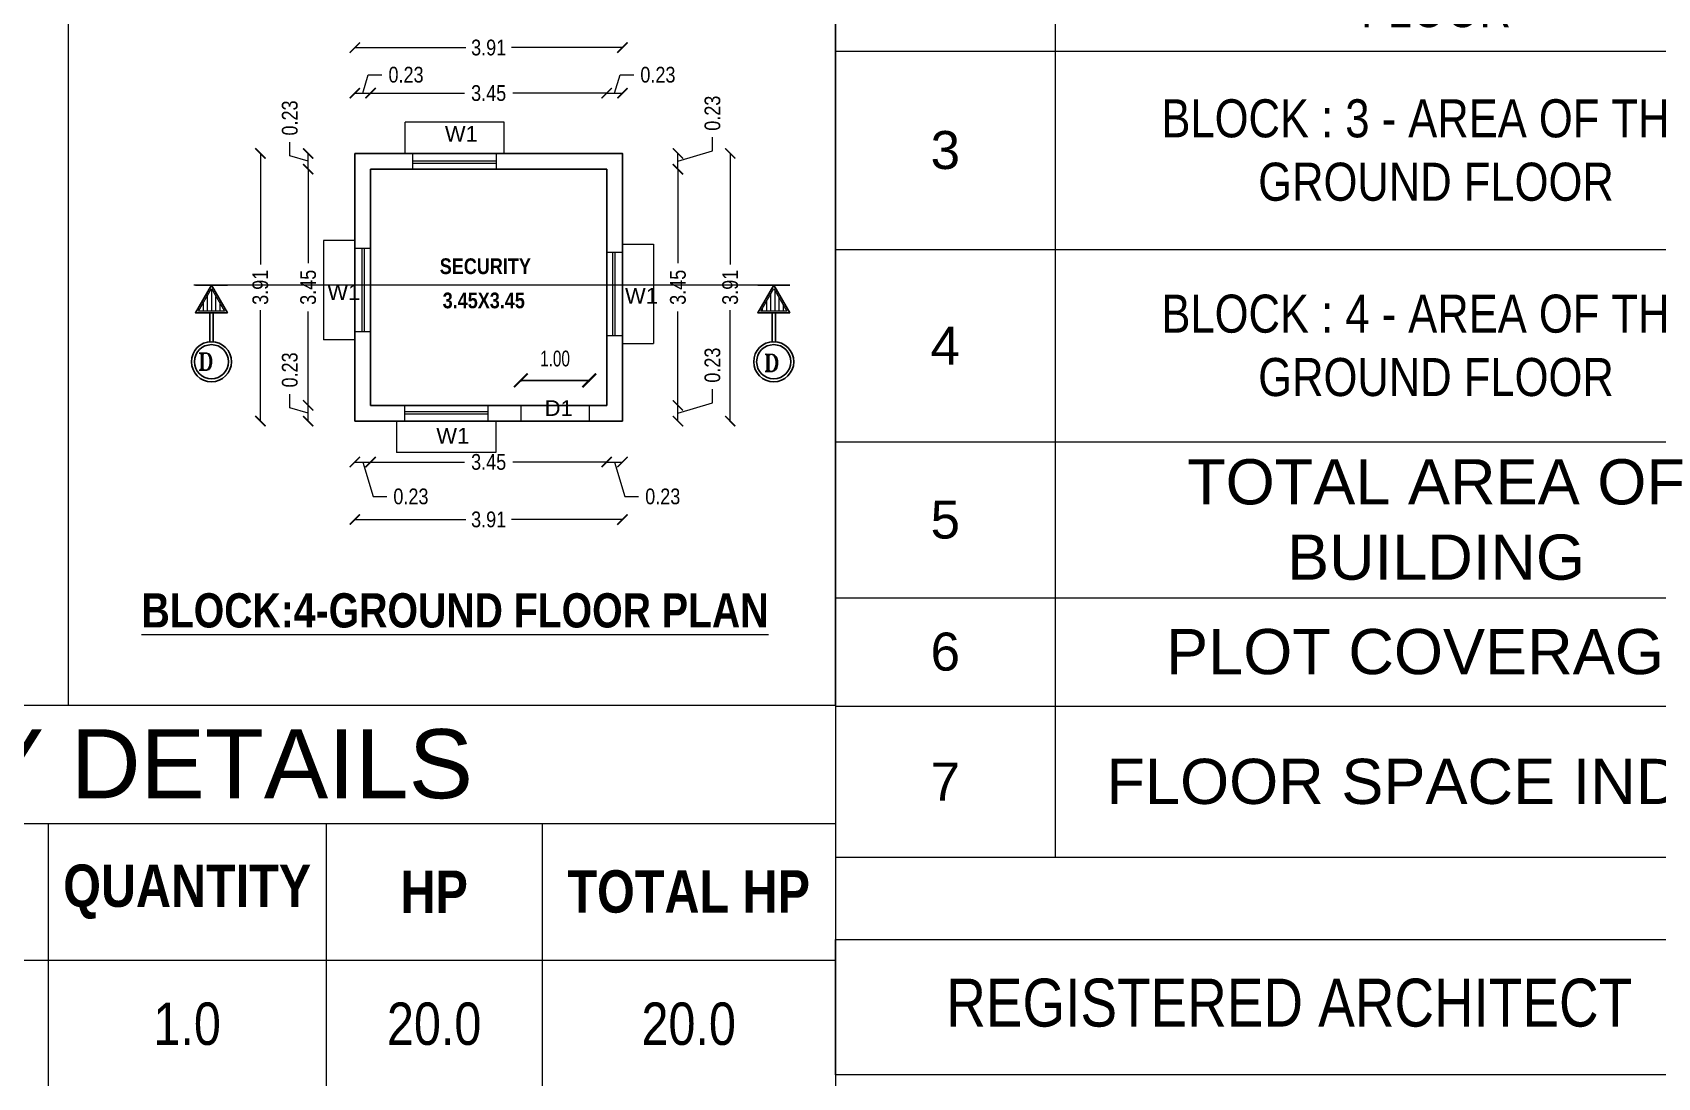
# Model space of a CAD drawing. Header units: metres. Extents: x -1559856 to -1559563, y 43807 to 43972.
# Drawn here: x -1559740.79 to -1559717.05, y 43900.79 to 43916.06 of the extents above; entities that cross this region are included whole.
import ezdxf

# ---------------------------------------------------------------- set-up
doc = ezdxf.new("R2010")
doc.units = ezdxf.units.M
doc.header["$LTSCALE"] = 750
doc.header["$MEASUREMENT"] = 0
doc.header["$PDMODE"] = 35
doc.header["$PDSIZE"] = 50
doc.linetypes.add('DASHED2', pattern=[9.525, 6.35, -3.175])
doc.layers.get('0').update_dxf_attribs({"lineweight": 5})
doc.layers.get('Defpoints').update_dxf_attribs({"lineweight": 0})
for name, color, linetype in [('BLK_4_COVERED_AREA', 171, 'Continuous'), ('BLK_4_FLR_0_BLT_UP_AREA', 171, 'Continuous'), ('BLK_4_FLR_0_CARPET_AREA', 10, 'Continuous'), ('BLK_4_FLR_0_EXIT_WIDTH_DOOR', 2, 'Continuous'), ('BLK_4_FLR_0_REGULAR_ROOM_1', 117, 'Continuous')]:
    doc.layers.add(name, color=color, linetype=linetype)
doc.layers.add('Windows', color=142, linetype='Continuous', lineweight=0)
doc.layers.add('WORKSHOP_AREA', color=7, linetype='Continuous', lineweight=5)
doc.styles.add('145', font='swissc.ttf', dxfattribs={"height": 0.23})
doc.styles.add('civil tec', font='ARIALNB.TTF', dxfattribs={"height": 0.35})
doc.styles.add('DIM 100', font='ARIALN.TTF', dxfattribs={"width": 0.85, "height": 0.23})
doc.styles.add('GLOBAL INFRA 1', font='ARIALNB.TTF', dxfattribs={"height": 0.3})
doc.styles.add('mani', font='swissc.ttf', dxfattribs={"height": 0.23})
doc.styles.get("Standard").update_dxf_attribs({"font": 'arial.ttf'})
doc.styles.add('STYLE2', font='romant.shx', dxfattribs={"width": 0.8, "height": 4})
doc.dimstyles.new('Civil Mt', dxfattribs={"dimtxt": 0.23, "dimasz": 0.15, "dimexe": 0, "dimexo": 0, "dimgap": 0.1, "dimtad": 0, "dimzin": 0, "dimdsep": 46, "dimtxsty": 'mani', "dimblk": 'ARCHTICK', "dimcen": 0, "dimse1": 1, "dimse2": 1, "dimclrd": 253, "dimclrt": 7, "dimadec": 0, "dimazin": 3, "dimtfac": 1, "dimtofl": 0, "dimtmove": 1, "dimatfit": 3, "dimfxl": 0, "dimfrac": 2, "dimtolj": 1, "dimtzin": 0, "dimlwd": 13, "dimarcsym": 0})
doc.dimstyles.new('GRID DIM 400', dxfattribs={"dimscale": 0, "dimtxt": 0.8, "dimasz": 0.2, "dimexe": 0, "dimexo": 0, "dimgap": 0.2, "dimtad": 0, "dimlfac": -0.1, "dimzin": 1, "dimdsep": 46, "dimtxsty": 'DIM 100', "dimblk": 'ARCHTICK', "dimcen": 0, "dimclrd": 256, "dimclre": 252, "dimclrt": 4, "dimazin": 0, "dimtfac": 1, "dimtix": 1, "dimtofl": 0, "dimtmove": 2, "dimatfit": 0, "dimfxl": 0, "dimtolj": 1, "dimtzin": 0, "dimarcsym": 0})

# ---------------------------------------------------------------- blocks, each defined once
blk = doc.blocks.new('*T344')
at = {"color": 0, "linetype": 'ByBlock', "lineweight": -2}
for p, q in [((0, 0), (27.136, 0)), ((0, 0), (0, -20.674)), ((3.213, 0), (3.213, -20.674)), ((14.339, 0), (14.339, -20.674)), ((18.767, 0), (18.767, -16.883)), ((22.951, 0), (22.951, -16.883)), ((27.136, 0), (27.136, -20.674)), ((0, -2.1), (27.136, -2.1)), ((0, -4.554), (27.136, -4.554)), ((0, -6.726), (27.136, -6.726)), ((0, -8.898), (27.136, -8.898)), ((0, -11.796), (27.136, -11.796)), ((0, -14.605), (27.136, -14.605)), ((0, -16.883), (27.136, -16.883)), ((0, -18.466), (27.136, -18.466)), ((0, -20.674), (27.136, -20.674))]:
    blk.add_line(p, q, dxfattribs=at)
at = {"color": 0, "attachment_point": 5}
for s, insert, char_height, width in [('{\\fSwis721 Cn BT|b1|i0|c0|p34;NON-FSI (SQ.MT)}', (20.859, -1.05), 0.55543, 4.03217), ('{\\fSwis721 Cn BT|b1|i0|c0|p34;TOTAL (SQ.MT)}', (25.043, -1.05), 0.55543, 4.03217), ('{\\fSwis721 Cn BT|b1|i0|c0|p34;FSI (SQ.MT)}', (16.553, -1.05), 0.55543, 4.27501), ('{\\fSwis721 Cn BT|b1|i0|c0|p34;S.No}', (1.606, -1.05), 0.55543, 3.06032), ('{\\fSwis721 Cn BT|b1|i0|c0|p34;PARTICULARS }', (8.776, -1.05), 0.55543, 10.97418), ('1', (1.606, -3.327), 0.555, 3.06032), ('2', (1.606, -5.64), 0.555, 3.06032), ('2', (1.606, -7.812), 0.555, 3.06032), ('3', (1.606, -10.347), 0.555, 3.06032), ('4', (1.606, -13.2), 0.555, 3.06032), ('TOTAL AREA OF BUILDING ', (8.776, -15.744), 0.66, 10.97418), ('5', (1.606, -15.744), 0.555, 3.06032), ('PLOT COVERAGE', (8.776, -17.674), 0.66, 10.97418), ('6', (1.606, -17.674), 0.555, 3.06032), ('FLOOR SPACE INDEX', (8.776, -19.57), 0.66, 10.97418), ('{\\fSwis721 Cn BT|b1|i0|c0|p34;0.44 < 1.50}', (20.737, -19.57), 0.66, 12.64406), ('7', (1.606, -19.57), 0.555, 3.06032)]:
    blk.add_mtext(s, dxfattribs=dict(at, insert=insert, char_height=char_height, width=width))
for s, insert, char_height, width, style in [('{\\fArial Narrow|b0|i0|c0|p34;BLOCK : 1 - AREA OF THE  GROUND FLOOR}', (8.776, -3.327), 0.55543, 10.97418, 'civil tec'), ('3232.01', (16.553, -3.327), 0.5554, 4.27501, '145'), ('3232.0100', (25.043, -3.327), 0.5554, 4.03217, 'civil tec'), ('{\\fMonospac821 BT|b0|i0|c0|p49;-}', (20.859, -3.327), 0.55543, 4.03217, 'civil tec'), ('{\\fArial Narrow|b0|i0|c0|p34;BLOCK : 2 - AREA OF THE  GROUND FLOOR}', (8.776, -5.64), 0.55543, 10.97418, 'civil tec'), ('133.88', (16.553, -5.64), 0.5554, 4.27501, '145'), ('133.8800', (25.043, -5.64), 0.5554, 4.03217, 'civil tec'), ('{\\fMonospac821 BT|b0|i0|c0|p49;-}', (20.859, -5.64), 0.55543, 4.03217, 'civil tec'), ('{\\fArial Narrow|b0|i0|c0|p34;BLOCK : 2 - AREA OF THE  FIRST FLOOR}', (8.776, -7.812), 0.55543, 10.97418, 'civil tec'), ('133.88', (16.553, -7.812), 0.5554, 4.27501, '145'), ('133.8800', (25.043, -7.812), 0.5554, 4.03217, 'civil tec'), ('{\\fMonospac821 BT|b0|i0|c0|p49;-}', (20.859, -7.812), 0.55543, 4.03217, 'civil tec'), ('{\\fArial Narrow|b0|i0|c0|p34;BLOCK : 3 - AREA OF THE  GROUND FLOOR}', (8.776, -10.347), 0.55543, 10.97418, 'civil tec'), ('126.00', (16.553, -10.347), 0.5554, 4.27501, '145'), ('126.0000', (25.043, -10.347), 0.5554, 4.03217, 'civil tec'), ('{\\fMonospac821 BT|b0|i0|c0|p49;-}', (20.859, -10.347), 0.55543, 4.03217, 'civil tec'), ('{\\fArial Narrow|b0|i0|c0|p34;BLOCK : 4 - AREA OF THE  GROUND FLOOR}', (8.776, -13.2), 0.55543, 10.97418, 'civil tec'), ('15.29', (16.553, -13.2), 0.5554, 4.27501, '145'), ('15.2900', (25.043, -13.2), 0.5554, 4.03217, 'civil tec'), ('{\\fMonospac821 BT|b0|i0|c0|p49;-}', (20.859, -13.2), 0.55543, 4.03217, 'civil tec'), ('{\\fSwis721 Cn BT|b1|i0|c0|p34;3641.06}', (16.553, -15.744), 0.55543, 4.27501, '145'), ('3641.0600', (25.043, -15.744), 0.5554, 4.03217, 'civil tec'), ('-', (20.859, -15.744), 0.555, 4.03217, 'civil tec'), ('44.31', (20.737, -17.674), 0.66, 12.64406, '145')]:
    blk.add_mtext(s, dxfattribs=dict(at, insert=insert, char_height=char_height, width=width, style=style))
blk = doc.blocks.new('*T345')
at = {"color": 0, "linetype": 'ByBlock', "lineweight": -2}
for p, q in [((0, 0), (25.316, 0)), ((0, 0), (0, -43.288)), ((25.316, 0), (25.316, -43.288)), ((0, -1.728), (25.316, -1.728)), ((2.578, -1.728), (2.578, -43.288)), ((13.811, -1.728), (13.811, -43.288)), ((17.876, -1.728), (17.876, -43.288)), ((21.029, -1.728), (21.029, -43.288)), ((0, -3.725), (25.316, -3.725)), ((0, -5.592), (25.316, -5.592)), ((0, -6.878), (25.316, -6.878)), ((0, -8.304), (25.316, -8.304)), ((0, -9.731), (25.316, -9.731)), ((0, -11.18), (25.316, -11.18)), ((0, -12.561), (25.316, -12.561)), ((0, -14.055), (25.316, -14.055)), ((0, -15.874), (25.316, -15.874)), ((0, -17.693), (25.316, -17.693)), ((0, -19.513), (25.316, -19.513)), ((0, -21.332), (25.316, -21.332)), ((0, -23.158), (25.316, -23.158)), ((0, -24.977), (25.316, -24.977)), ((0, -26.804), (25.316, -26.804)), ((0, -28.631), (25.316, -28.631)), ((0, -30.45), (25.316, -30.45)), ((0, -32.277), (25.316, -32.277)), ((0, -34.105), (25.316, -34.105)), ((0, -35.924), (25.316, -35.924)), ((0, -37.743), (25.316, -37.743)), ((0, -39.562), (25.316, -39.562)), ((0, -41.381), (25.316, -41.381)), ((0, -43.288), (25.316, -43.288))]:
    blk.add_line(p, q, dxfattribs=at)
at = {"color": 0, "attachment_point": 5}
for s, insert, char_height, width in [('MACHINERY DETAILS', (12.658, -0.864), 1.00911, 25.14589), ('{\\fSwis721 Cn BT|b1|i0|c0|p34;QUANTITY}', (15.844, -2.727), 0.6189, 3.89544), ('{\\fSwis721 Cn BT|b1|i0|c0|p34;S.No}', (1.289, -2.727), 0.6189, 2.40812), ('{\\fSwis721 Cn BT|b1|i0|c0|p34;MACHINE}', (8.194, -2.727), 0.6189, 11.06339), ('{\\fSwis721 Cn BT|b1|i0|c0|p34;HP}', (19.453, -2.727), 0.6189, 2.98328), ('{\\fSwis721 Cn BT|b1|i0|c0|p34;TOTAL HP}', (23.172, -2.727), 0.6189, 4.11665), ('1', (1.289, -4.659), 0.619, 2.40812), ('2', (1.289, -6.235), 0.619, 2.40812), ('3', (1.289, -7.591), 0.619, 2.40812), ('4', (1.289, -9.017), 0.619, 2.40812), ('5', (1.289, -10.455), 0.619, 2.40812), ('6', (1.289, -11.87), 0.619, 2.40812), ('7', (1.289, -13.308), 0.619, 2.40812), ('8', (1.289, -14.965), 0.619, 2.40812), ('9', (1.289, -16.784), 0.619, 2.40812), ('10', (1.289, -18.603), 0.6189, 2.40812), ('11', (1.289, -20.422), 0.6189, 2.40812), ('12', (1.289, -22.245), 0.6189, 2.40812), ('13', (1.289, -24.067), 0.6189, 2.40812), ('14', (1.289, -25.89), 0.6189, 2.40812), ('15', (1.289, -27.717), 0.6189, 2.40812), ('16', (1.289, -29.541), 0.6189, 2.40812), ('17', (1.289, -31.364), 0.6189, 2.40812), ('18', (1.289, -33.191), 0.6189, 2.40812), ('19', (1.289, -35.014), 0.6189, 2.40812), ('20', (1.289, -36.833), 0.6189, 2.40812), ('21', (1.289, -38.652), 0.6189, 2.40812), ('22', (1.289, -40.471), 0.6189, 2.40812), ('23', (1.289, -42.335), 0.6189, 2.40812)]:
    blk.add_mtext(s, dxfattribs=dict(at, insert=insert, char_height=char_height, width=width))
at = {"color": 0, "char_height": 0.6189, "attachment_point": 5, "style": '145'}
for s, insert, width in [('{\\fCalibri|b0|i0|c0|p34;\\H0.91667x;\\C256;JAW CRUSHER}', (8.194, -4.659), 11.06339), ('1.0', (15.844, -4.659), 3.89544), ('20.0', (19.453, -4.659), 2.98328), ('20.0', (23.172, -4.659), 4.11665), ('1.0', (15.844, -6.235), 3.89544), ('3.0', (19.453, -6.235), 2.98328), ('3.0', (23.172, -6.235), 4.11665), ('{\\fCalibri|b0|i0|c0|p34;\\H0.91667x;\\C256;CONVEYOR}', (8.194, -6.235), 11.06339), ('{\\fCalibri|b0|i0|c0|p34;\\H0.91667x;\\C256;HAMMER MILL}', (8.194, -7.591), 11.06339), ('1.0', (15.844, -7.591), 3.89544), ('15.0', (19.453, -7.591), 2.98328), ('15.0', (23.172, -7.591), 4.11665), ('{\\fCalibri|b0|i0|c0|p34;\\H0.91667x;\\C256;BUCKET ELEVATOR}', (8.194, -9.017), 11.06339), ('1.0', (15.844, -9.017), 3.89544), ('3.0', (19.453, -9.017), 2.98328), ('3.0', (23.172, -9.017), 4.11665), ('{\\fCalibri|b0|i0|c0|p34;\\H0.91667x;\\C256;VIBRATOR}', (8.194, -10.455), 11.06339), ('1.0', (15.844, -10.455), 3.89544), ('5.0', (19.453, -10.455), 2.98328), ('5.0', (23.172, -10.455), 4.11665), ('{\\fCalibri|b0|i0|c0|p34;\\H0.91667x;\\C256;DUST COLLECTOR}', (8.194, -11.87), 11.06339), ('1.0', (15.844, -11.87), 3.89544), ('14.7', (19.453, -11.87), 2.98328), ('14.7', (23.172, -11.87), 4.11665), ('{\\fCalibri|b0|i0|c0|p34;\\H0.91667x;\\C256;LIFT MOTOR}', (8.194, -13.308), 11.06339), ('1.0', (15.844, -13.308), 3.89544), ('7.4', (19.453, -13.308), 2.98328), ('7.4', (23.172, -13.308), 4.11665), ('{\\fCalibri|b0|i0|c0|p34;\\H0.91667x;\\C256;MAIN MOTOR COMPRESSOR}', (8.194, -14.965), 11.06339), ('1.0', (15.844, -14.965), 3.89544), ('24.8', (19.453, -14.965), 2.98328), ('24.8', (23.172, -14.965), 4.11665), ('{\\fCalibri|b0|i0|c0|p34;\\H0.91667x;\\C256;EXHAUST COOLING MOTOR}', (8.194, -16.784), 11.06339), ('1.0', (15.844, -16.784), 3.89544), ('1.5', (19.453, -16.784), 2.98328), ('1.5', (23.172, -16.784), 4.11665), ('1.0', (15.844, -18.603), 3.89544), ('{\\fCalibri|b0|i0|c0|p34;\\H0.91667x;\\C256;EIRICH MIXER PAN MOTOR}', (8.194, -18.603), 11.06339), ('14.5', (19.453, -18.603), 2.98328), ('14.5', (23.172, -18.603), 4.11665), ('{\\fCalibri|b0|i0|c0|p34;\\H0.91667x;\\C256;EIRICH MIXER ROTOR MOTOR}', (8.194, -20.422), 11.06339), ('1.0', (15.844, -20.422), 3.89544), ('73.7', (19.453, -20.422), 2.98328), ('73.7', (23.172, -20.422), 4.11665), ('{\\fCalibri|b0|i0|c0|p34;\\H0.91667x;\\C256;EIRICH MIXER HYDRAULIC MOTOR}', (8.194, -22.245), 11.06339), ('1.0', (15.844, -22.245), 3.89544), ('3.0', (19.453, -22.245), 2.98328), ('3.0', (23.172, -22.245), 4.11665), ('1.0', (15.844, -24.067), 3.89544), ('73.7', (19.453, -24.067), 2.98328), ('73.7', (23.172, -24.067), 4.11665), ('{\\fCalibri|b0|i0|c0|p34;\\H0.91667x;\\C256;400 TON PRESS MAIN MOTOR}', (8.194, -24.067), 11.06339), ('{\\fCalibri|b0|i0|c0|p34;\\H0.91667x;\\C256;400 TON PRESS HYDRAULIC MOTOR}', (8.194, -25.89), 11.06339), ('1.0', (15.844, -25.89), 3.89544), ('14.7', (19.453, -25.89), 2.98328), ('14.7', (23.172, -25.89), 4.11665), ('{\\fCalibri|b0|i0|c0|p34;\\H0.91667x;\\C256;400 TON PRESS LUBRICATION MOTOR}', (8.194, -27.717), 11.06339), ('1.0', (15.844, -27.717), 3.89544), ('2.0', (19.453, -27.717), 2.98328), ('2.0', (23.172, -27.717), 4.11665), ('{\\fCalibri|b0|i0|c0|p34;\\H0.91667x;\\C256;630 TON PRESS MAIN MOTOR}', (8.194, -29.541), 11.06339), ('1.0', (15.844, -29.541), 3.89544), ('120.6', (19.453, -29.541), 2.98328), ('120.6', (23.172, -29.541), 4.11665), ('{\\fCalibri|b0|i0|c0|p34;\\H0.91667x;\\C256;630 TON PRESS HYDRAULIC MOTOR}', (8.194, -31.364), 11.06339), ('1.0', (15.844, -31.364), 3.89544), ('14.7', (19.453, -31.364), 2.98328), ('14.7', (23.172, -31.364), 4.11665), ('{\\fCalibri|b0|i0|c0|p34;\\H0.91667x;\\C256;630 TON PRESS LUBRICATION MOTOR}', (8.194, -33.191), 11.06339), ('1.0', (15.844, -33.191), 3.89544), ('2.0', (19.453, -33.191), 2.98328), ('2.0', (23.172, -33.191), 4.11665), ('{\\fCalibri|b0|i0|c0|p34;\\H0.91667x;\\C256;DRYER RC FAN MOTOR}', (8.194, -35.014), 11.06339), ('1.0', (15.844, -35.014), 3.89544), ('14.7', (19.453, -35.014), 2.98328), ('14.7', (23.172, -35.014), 4.11665), ('{\\fCalibri|b0|i0|c0|p34;\\H0.91667x;\\C256;DRYER COMPOSITION MOTOR}', (8.194, -36.833), 11.06339), ('1.0', (15.844, -36.833), 3.89544), ('5.0', (19.453, -36.833), 2.98328), ('5.0', (23.172, -36.833), 4.11665), ('{\\fCalibri|b0|i0|c0|p34;\\H0.91667x;\\C256;EXHAUST  FAN BLOWER}', (8.194, -38.652), 11.06339), ('1.0', (15.844, -38.652), 3.89544), ('2.9', (19.453, -38.652), 2.98328), ('2.9', (23.172, -38.652), 4.11665), ('{\\fCalibri|b0|i0|c0|p34;\\H0.91667x;\\C256;FLAP DRIVE MOTOR}', (8.194, -40.471), 11.06339), ('1.0', (15.844, -40.471), 3.89544), ('0.2', (19.453, -40.471), 2.98328), ('0.2', (23.172, -40.471), 4.11665), ('22.0', (15.844, -42.335), 3.89544), ('421.5', (19.453, -42.335), 2.98328), ('421.5', (23.172, -42.335), 4.11665), ('{\\fCalibri|b0|i0|c0|p34;\\H0.91667x;\\C256;TOTAL}', (8.194, -42.335), 11.06339)]:
    blk.add_mtext(s, dxfattribs=dict(at, insert=insert, width=width))
blk = doc.blocks.new('_ArchTick')
at = {"color": 0, "linetype": 'ByBlock', "const_width": 0.15}
blk.add_lwpolyline([(-0.5, -0.5), (0.5, 0.5)], dxfattribs=at)
blk = doc.blocks.new('*D420')
at = {"layer": 'Defpoints', "color": 0, "ltscale": 0.2}
for p in [(-1559735.851, 43915.173), (-1559736.081, 43914.292), (-1559735.851, 43914.062)]:
    blk.add_point(p, dxfattribs=at)
at = {"layer": 'Windows', "color": 253, "lineweight": 13, "ltscale": 0.2}
for p, q in [((-1559735.966, 43915.173), (-1559735.885, 43915.441)), ((-1559735.885, 43915.441), (-1559735.685, 43915.441)), ((-1559736.081, 43915.173), (-1559735.851, 43915.173))]:
    blk.add_line(p, q, dxfattribs=at)
at = {"layer": 'Windows', "color": 253, "lineweight": 13, "ltscale": 0.2, "xscale": 0.15, "yscale": 0.15, "zscale": 0.15, "rotation": 180}
blk.add_blockref('_ArchTick', (-1559736.081, 43915.173), dxfattribs=at)
at = {"layer": 'Windows', "color": 253, "lineweight": 13, "ltscale": 0.2, "xscale": 0.15, "yscale": 0.15, "zscale": 0.15}
blk.add_blockref('_ArchTick', (-1559735.851, 43915.173), dxfattribs=at)
at = {"layer": 'Windows', "color": 7, "ltscale": 0.2, "insert": (-1559735.333, 43915.441), "char_height": 0.23, "attachment_point": 5, "style": 'mani'}
blk.add_mtext('\\A1;0.23', dxfattribs=at)
blk = doc.blocks.new('*D421')
at = {"layer": 'Defpoints', "color": 0, "ltscale": 0.2}
for p in [(-1559732.401, 43915.173), (-1559735.851, 43914.062), (-1559732.401, 43914.062)]:
    blk.add_point(p, dxfattribs=at)
at = {"layer": 'Windows', "color": 253, "lineweight": 13, "ltscale": 0.2}
for p, q in [((-1559735.851, 43915.173), (-1559734.478, 43915.173)), ((-1559732.401, 43915.173), (-1559733.773, 43915.173))]:
    blk.add_line(p, q, dxfattribs=at)
at = {"layer": 'Windows', "color": 253, "lineweight": 13, "ltscale": 0.2, "xscale": 0.15, "yscale": 0.15, "zscale": 0.15, "rotation": 180}
blk.add_blockref('_ArchTick', (-1559735.851, 43915.173), dxfattribs=at)
at = {"layer": 'Windows', "color": 253, "lineweight": 13, "ltscale": 0.2, "xscale": 0.15, "yscale": 0.15, "zscale": 0.15}
blk.add_blockref('_ArchTick', (-1559732.401, 43915.173), dxfattribs=at)
at = {"layer": 'Windows', "color": 7, "ltscale": 0.2, "insert": (-1559734.126, 43915.173), "char_height": 0.23, "attachment_point": 5, "style": 'mani'}
blk.add_mtext('\\A1;3.45', dxfattribs=at)
blk = doc.blocks.new('*D422')
at = {"layer": 'Defpoints', "color": 0, "ltscale": 0.2}
for p in [(-1559732.171, 43915.173), (-1559732.171, 43914.292), (-1559732.401, 43914.062)]:
    blk.add_point(p, dxfattribs=at)
at = {"layer": 'Windows', "color": 253, "lineweight": 13, "ltscale": 0.2}
for p, q in [((-1559732.286, 43915.173), (-1559732.205, 43915.441)), ((-1559732.205, 43915.441), (-1559732.005, 43915.441)), ((-1559732.401, 43915.173), (-1559732.171, 43915.173))]:
    blk.add_line(p, q, dxfattribs=at)
at = {"layer": 'Windows', "color": 253, "lineweight": 13, "ltscale": 0.2, "xscale": 0.15, "yscale": 0.15, "zscale": 0.15, "rotation": 180}
blk.add_blockref('_ArchTick', (-1559732.401, 43915.173), dxfattribs=at)
at = {"layer": 'Windows', "color": 253, "lineweight": 13, "ltscale": 0.2, "xscale": 0.15, "yscale": 0.15, "zscale": 0.15}
blk.add_blockref('_ArchTick', (-1559732.171, 43915.173), dxfattribs=at)
at = {"layer": 'Windows', "color": 7, "ltscale": 0.2, "insert": (-1559731.653, 43915.441), "char_height": 0.23, "attachment_point": 5, "style": 'mani'}
blk.add_mtext('\\A1;0.23', dxfattribs=at)
blk = doc.blocks.new('*D423')
at = {"layer": 'Defpoints', "color": 0, "ltscale": 0.2}
for p in [(-1559732.171, 43915.838), (-1559736.081, 43914.292), (-1559732.171, 43914.292)]:
    blk.add_point(p, dxfattribs=at)
at = {"layer": 'Windows', "color": 253, "lineweight": 13, "ltscale": 0.2}
for p, q in [((-1559736.081, 43915.838), (-1559734.459, 43915.838)), ((-1559732.171, 43915.838), (-1559733.793, 43915.838))]:
    blk.add_line(p, q, dxfattribs=at)
at = {"layer": 'Windows', "color": 253, "lineweight": 13, "ltscale": 0.2, "xscale": 0.15, "yscale": 0.15, "zscale": 0.15, "rotation": 180}
blk.add_blockref('_ArchTick', (-1559736.081, 43915.838), dxfattribs=at)
at = {"layer": 'Windows', "color": 253, "lineweight": 13, "ltscale": 0.2, "xscale": 0.15, "yscale": 0.15, "zscale": 0.15}
blk.add_blockref('_ArchTick', (-1559732.171, 43915.838), dxfattribs=at)
at = {"layer": 'Windows', "color": 7, "ltscale": 0.2, "insert": (-1559734.126, 43915.838), "char_height": 0.23, "attachment_point": 5, "style": 'mani'}
blk.add_mtext('\\A1;3.91', dxfattribs=at)
blk = doc.blocks.new('*D424')
at = {"layer": 'Defpoints', "color": 0, "ltscale": 0.2}
for p in [(-1559736.763, 43910.612), (-1559735.851, 43910.612), (-1559736.081, 43910.382)]:
    blk.add_point(p, dxfattribs=at)
at = {"layer": 'Windows', "color": 253, "lineweight": 13, "ltscale": 0.2}
for p, q in [((-1559737.031, 43910.577), (-1559737.031, 43910.777)), ((-1559736.763, 43910.497), (-1559737.031, 43910.577)), ((-1559736.763, 43910.382), (-1559736.763, 43910.612))]:
    blk.add_line(p, q, dxfattribs=at)
at = {"layer": 'Windows', "color": 253, "lineweight": 13, "ltscale": 0.2, "xscale": 0.15, "yscale": 0.15, "zscale": 0.15}
for p, rotation in [((-1559736.763, 43910.612), 90), ((-1559736.763, 43910.382), 270)]:
    blk.add_blockref('_ArchTick', p, dxfattribs=dict(at, rotation=rotation))
at = {"layer": 'Windows', "color": 7, "ltscale": 0.2, "insert": (-1559737.031, 43911.13), "char_height": 0.23, "attachment_point": 5, "rotation": 90, "style": 'mani'}
blk.add_mtext('\\A1;0.23', dxfattribs=at)
blk = doc.blocks.new('*D425')
at = {"layer": 'Defpoints', "color": 0, "ltscale": 0.2}
for p in [(-1559736.763, 43914.062), (-1559735.851, 43914.062), (-1559735.851, 43910.612)]:
    blk.add_point(p, dxfattribs=at)
at = {"layer": 'Windows', "color": 253, "lineweight": 13, "ltscale": 0.2}
for p, q in [((-1559736.763, 43914.062), (-1559736.763, 43912.689)), ((-1559736.763, 43910.612), (-1559736.763, 43911.984))]:
    blk.add_line(p, q, dxfattribs=at)
at = {"layer": 'Windows', "color": 253, "lineweight": 13, "ltscale": 0.2, "xscale": 0.15, "yscale": 0.15, "zscale": 0.15}
for p, rotation in [((-1559736.763, 43914.062), 90), ((-1559736.763, 43910.612), 270)]:
    blk.add_blockref('_ArchTick', p, dxfattribs=dict(at, rotation=rotation))
at = {"layer": 'Windows', "color": 7, "ltscale": 0.2, "insert": (-1559736.763, 43912.337), "char_height": 0.23, "attachment_point": 5, "rotation": 90, "style": 'mani'}
blk.add_mtext('\\A1;3.45', dxfattribs=at)
blk = doc.blocks.new('*D426')
at = {"layer": 'Defpoints', "color": 0, "ltscale": 0.2}
for p in [(-1559736.763, 43914.292), (-1559736.081, 43914.292), (-1559735.851, 43914.062)]:
    blk.add_point(p, dxfattribs=at)
at = {"layer": 'Windows', "color": 253, "lineweight": 13, "ltscale": 0.2}
for p, q in [((-1559737.031, 43914.257), (-1559737.031, 43914.457)), ((-1559736.763, 43914.062), (-1559736.763, 43914.292)), ((-1559736.763, 43914.177), (-1559737.031, 43914.257))]:
    blk.add_line(p, q, dxfattribs=at)
at = {"layer": 'Windows', "color": 253, "lineweight": 13, "ltscale": 0.2, "xscale": 0.15, "yscale": 0.15, "zscale": 0.15}
for p, rotation in [((-1559736.763, 43914.292), 90), ((-1559736.763, 43914.062), 270)]:
    blk.add_blockref('_ArchTick', p, dxfattribs=dict(at, rotation=rotation))
at = {"layer": 'Windows', "color": 7, "ltscale": 0.2, "insert": (-1559737.031, 43914.81), "char_height": 0.23, "attachment_point": 5, "rotation": 90, "style": 'mani'}
blk.add_mtext('\\A1;0.23', dxfattribs=at)
blk = doc.blocks.new('*D427')
at = {"layer": 'Defpoints', "color": 0, "ltscale": 0.2}
for p in [(-1559737.461, 43914.292), (-1559735.66, 43914.292), (-1559735.66, 43910.382)]:
    blk.add_point(p, dxfattribs=at)
at = {"layer": 'Windows', "color": 253, "lineweight": 13, "ltscale": 0.2}
for p, q in [((-1559737.461, 43914.292), (-1559737.461, 43912.67)), ((-1559737.461, 43910.382), (-1559737.461, 43912.004))]:
    blk.add_line(p, q, dxfattribs=at)
at = {"layer": 'Windows', "color": 253, "lineweight": 13, "ltscale": 0.2, "xscale": 0.15, "yscale": 0.15, "zscale": 0.15}
for p, rotation in [((-1559737.461, 43914.292), 90), ((-1559737.461, 43910.382), 270)]:
    blk.add_blockref('_ArchTick', p, dxfattribs=dict(at, rotation=rotation))
at = {"layer": 'Windows', "color": 7, "ltscale": 0.2, "insert": (-1559737.461, 43912.337), "char_height": 0.23, "attachment_point": 5, "rotation": 90, "style": 'mani'}
blk.add_mtext('\\A1;3.91', dxfattribs=at)
blk = doc.blocks.new('*D428')
at = {"layer": 'Defpoints', "color": 0, "ltscale": 0.2}
for p in [(-1559735.851, 43910.612), (-1559736.081, 43910.382), (-1559735.851, 43909.785)]:
    blk.add_point(p, dxfattribs=at)
at = {"layer": 'Windows', "color": 253, "lineweight": 13, "ltscale": 0.2}
for p, q in [((-1559736.081, 43909.785), (-1559735.851, 43909.785)), ((-1559735.966, 43909.785), (-1559735.815, 43909.281)), ((-1559735.815, 43909.281), (-1559735.615, 43909.281))]:
    blk.add_line(p, q, dxfattribs=at)
at = {"layer": 'Windows', "color": 253, "lineweight": 13, "ltscale": 0.2, "xscale": 0.15, "yscale": 0.15, "zscale": 0.15, "rotation": 180}
blk.add_blockref('_ArchTick', (-1559736.081, 43909.785), dxfattribs=at)
at = {"layer": 'Windows', "color": 253, "lineweight": 13, "ltscale": 0.2, "xscale": 0.15, "yscale": 0.15, "zscale": 0.15}
blk.add_blockref('_ArchTick', (-1559735.851, 43909.785), dxfattribs=at)
at = {"layer": 'Windows', "color": 7, "ltscale": 0.2, "insert": (-1559735.262, 43909.281), "char_height": 0.23, "attachment_point": 5, "style": 'mani'}
blk.add_mtext('\\A1;0.23', dxfattribs=at)
blk = doc.blocks.new('*D429')
at = {"layer": 'Defpoints', "color": 0, "ltscale": 0.2}
for p in [(-1559735.851, 43910.612), (-1559732.401, 43910.612), (-1559732.401, 43909.785)]:
    blk.add_point(p, dxfattribs=at)
at = {"layer": 'Windows', "color": 253, "lineweight": 13, "ltscale": 0.2}
for p, q in [((-1559735.851, 43909.785), (-1559734.478, 43909.785)), ((-1559732.401, 43909.785), (-1559733.773, 43909.785))]:
    blk.add_line(p, q, dxfattribs=at)
at = {"layer": 'Windows', "color": 253, "lineweight": 13, "ltscale": 0.2, "xscale": 0.15, "yscale": 0.15, "zscale": 0.15, "rotation": 180}
blk.add_blockref('_ArchTick', (-1559735.851, 43909.785), dxfattribs=at)
at = {"layer": 'Windows', "color": 253, "lineweight": 13, "ltscale": 0.2, "xscale": 0.15, "yscale": 0.15, "zscale": 0.15}
blk.add_blockref('_ArchTick', (-1559732.401, 43909.785), dxfattribs=at)
at = {"layer": 'Windows', "color": 7, "ltscale": 0.2, "insert": (-1559734.126, 43909.785), "char_height": 0.23, "attachment_point": 5, "style": 'mani'}
blk.add_mtext('\\A1;3.45', dxfattribs=at)
blk = doc.blocks.new('*D430')
at = {"layer": 'Defpoints', "color": 0, "ltscale": 0.2}
for p in [(-1559732.401, 43910.612), (-1559732.171, 43910.382), (-1559732.171, 43909.785)]:
    blk.add_point(p, dxfattribs=at)
at = {"layer": 'Windows', "color": 253, "lineweight": 13, "ltscale": 0.2}
for p, q in [((-1559732.401, 43909.785), (-1559732.171, 43909.785)), ((-1559732.286, 43909.785), (-1559732.135, 43909.281)), ((-1559732.135, 43909.281), (-1559731.935, 43909.281))]:
    blk.add_line(p, q, dxfattribs=at)
at = {"layer": 'Windows', "color": 253, "lineweight": 13, "ltscale": 0.2, "xscale": 0.15, "yscale": 0.15, "zscale": 0.15, "rotation": 180}
blk.add_blockref('_ArchTick', (-1559732.401, 43909.785), dxfattribs=at)
at = {"layer": 'Windows', "color": 253, "lineweight": 13, "ltscale": 0.2, "xscale": 0.15, "yscale": 0.15, "zscale": 0.15}
blk.add_blockref('_ArchTick', (-1559732.171, 43909.785), dxfattribs=at)
at = {"layer": 'Windows', "color": 7, "ltscale": 0.2, "insert": (-1559731.582, 43909.281), "char_height": 0.23, "attachment_point": 5, "style": 'mani'}
blk.add_mtext('\\A1;0.23', dxfattribs=at)
blk = doc.blocks.new('*D431')
at = {"layer": 'Defpoints', "color": 0, "ltscale": 0.2}
for p in [(-1559736.081, 43910.382), (-1559732.171, 43910.382), (-1559732.171, 43908.945)]:
    blk.add_point(p, dxfattribs=at)
at = {"layer": 'Windows', "color": 253, "lineweight": 13, "ltscale": 0.2}
for p, q in [((-1559736.081, 43908.945), (-1559734.459, 43908.945)), ((-1559732.171, 43908.945), (-1559733.793, 43908.945))]:
    blk.add_line(p, q, dxfattribs=at)
at = {"layer": 'Windows', "color": 253, "lineweight": 13, "ltscale": 0.2, "xscale": 0.15, "yscale": 0.15, "zscale": 0.15, "rotation": 180}
blk.add_blockref('_ArchTick', (-1559736.081, 43908.945), dxfattribs=at)
at = {"layer": 'Windows', "color": 253, "lineweight": 13, "ltscale": 0.2, "xscale": 0.15, "yscale": 0.15, "zscale": 0.15}
blk.add_blockref('_ArchTick', (-1559732.171, 43908.945), dxfattribs=at)
at = {"layer": 'Windows', "color": 7, "ltscale": 0.2, "insert": (-1559734.126, 43908.945), "char_height": 0.23, "attachment_point": 5, "style": 'mani'}
blk.add_mtext('\\A1;3.91', dxfattribs=at)
blk = doc.blocks.new('*D432')
at = {"layer": 'Defpoints', "color": 0, "ltscale": 0.2}
for p in [(-1559733.434, 43910.612), (-1559731.36, 43910.612), (-1559731.949, 43910.382)]:
    blk.add_point(p, dxfattribs=at)
at = {"layer": 'Windows', "color": 253, "lineweight": 13, "ltscale": 0.2}
for p, q in [((-1559730.855, 43910.648), (-1559730.855, 43910.848)), ((-1559731.36, 43910.497), (-1559730.855, 43910.648)), ((-1559731.36, 43910.382), (-1559731.36, 43910.612))]:
    blk.add_line(p, q, dxfattribs=at)
at = {"layer": 'Windows', "color": 253, "lineweight": 13, "ltscale": 0.2, "xscale": 0.15, "yscale": 0.15, "zscale": 0.15}
for p, rotation in [((-1559731.36, 43910.612), 90), ((-1559731.36, 43910.382), 270)]:
    blk.add_blockref('_ArchTick', p, dxfattribs=dict(at, rotation=rotation))
at = {"layer": 'Windows', "color": 7, "ltscale": 0.2, "insert": (-1559730.855, 43911.2), "char_height": 0.23, "attachment_point": 5, "rotation": 90, "style": 'mani'}
blk.add_mtext('\\A1;0.23', dxfattribs=at)
blk = doc.blocks.new('*D433')
at = {"layer": 'Defpoints', "color": 0, "ltscale": 0.2}
for p in [(-1559732.179, 43914.062), (-1559731.36, 43914.062), (-1559733.434, 43910.612)]:
    blk.add_point(p, dxfattribs=at)
at = {"layer": 'Windows', "color": 253, "lineweight": 13, "ltscale": 0.2}
for p, q in [((-1559731.36, 43914.062), (-1559731.36, 43912.689)), ((-1559731.36, 43910.612), (-1559731.36, 43911.984))]:
    blk.add_line(p, q, dxfattribs=at)
at = {"layer": 'Windows', "color": 253, "lineweight": 13, "ltscale": 0.2, "xscale": 0.15, "yscale": 0.15, "zscale": 0.15}
for p, rotation in [((-1559731.36, 43914.062), 90), ((-1559731.36, 43910.612), 270)]:
    blk.add_blockref('_ArchTick', p, dxfattribs=dict(at, rotation=rotation))
at = {"layer": 'Windows', "color": 7, "ltscale": 0.2, "insert": (-1559731.36, 43912.337), "char_height": 0.23, "attachment_point": 5, "rotation": 90, "style": 'mani'}
blk.add_mtext('\\A1;3.45', dxfattribs=at)
blk = doc.blocks.new('*D434')
at = {"layer": 'Defpoints', "color": 0, "ltscale": 0.2}
for p in [(-1559731.949, 43914.292), (-1559731.36, 43914.292), (-1559732.179, 43914.062)]:
    blk.add_point(p, dxfattribs=at)
at = {"layer": 'Windows', "color": 253, "lineweight": 13, "ltscale": 0.2}
for p, q in [((-1559730.855, 43914.328), (-1559730.855, 43914.528)), ((-1559731.36, 43914.177), (-1559730.855, 43914.328)), ((-1559731.36, 43914.062), (-1559731.36, 43914.292))]:
    blk.add_line(p, q, dxfattribs=at)
at = {"layer": 'Windows', "color": 253, "lineweight": 13, "ltscale": 0.2, "xscale": 0.15, "yscale": 0.15, "zscale": 0.15}
for p, rotation in [((-1559731.36, 43914.292), 90), ((-1559731.36, 43914.062), 270)]:
    blk.add_blockref('_ArchTick', p, dxfattribs=dict(at, rotation=rotation))
at = {"layer": 'Windows', "color": 7, "ltscale": 0.2, "insert": (-1559730.855, 43914.88), "char_height": 0.23, "attachment_point": 5, "rotation": 90, "style": 'mani'}
blk.add_mtext('\\A1;0.23', dxfattribs=at)
blk = doc.blocks.new('*D435')
at = {"layer": 'Defpoints', "color": 0, "ltscale": 0.2}
for p in [(-1559732.171, 43914.292), (-1559730.596, 43914.292), (-1559732.171, 43910.382)]:
    blk.add_point(p, dxfattribs=at)
at = {"layer": 'Windows', "color": 253, "lineweight": 13, "ltscale": 0.2}
for p, q in [((-1559730.596, 43914.292), (-1559730.596, 43912.67)), ((-1559730.596, 43910.382), (-1559730.596, 43912.004))]:
    blk.add_line(p, q, dxfattribs=at)
at = {"layer": 'Windows', "color": 253, "lineweight": 13, "ltscale": 0.2, "xscale": 0.15, "yscale": 0.15, "zscale": 0.15}
for p, rotation in [((-1559730.596, 43914.292), 90), ((-1559730.596, 43910.382), 270)]:
    blk.add_blockref('_ArchTick', p, dxfattribs=dict(at, rotation=rotation))
at = {"layer": 'Windows', "color": 7, "ltscale": 0.2, "insert": (-1559730.596, 43912.337), "char_height": 0.23, "attachment_point": 5, "rotation": 90, "style": 'mani'}
blk.add_mtext('\\A1;3.91', dxfattribs=at)
blk = doc.blocks.new('A$C29E24354')
at = {"ltscale": 5}
h = blk.add_hatch(dxfattribs=at)
h.set_pattern_fill('LINE', color=256, scale=0.8, style=0)
h.set_pattern_definition([(2e-15, (14266.147, 50002.224), (-2e-16, 2.54), [])])
h.paths.add_polyline_path([(2.15, 12.18), (15.82, 4.29), (15.82, 20.07)])
at = {"color": 0, "lineweight": 25}
blk.add_line((0, 21.92), (0, 2.44), dxfattribs=at)
at = {"lineweight": 25, "ltscale": 5}
for p, q in [((16.88, 13.18), (34.53, 13.18)), ((16.88, 11.18), (34.53, 11.18))]:
    blk.add_line(p, q, dxfattribs=at)
at = {"color": 0, "lineweight": 25}
blk.add_lwpolyline([(0, 12.18), (16.88, 21.92), (16.88, 2.44)], close=True, dxfattribs=at)
at = {"ltscale": 5}
blk.add_lwpolyline([(2.15, 12.18), (15.82, 20.07), (15.82, 4.29)], close=True, dxfattribs=at)
at = {"lineweight": 25, "ltscale": 5}
for radius in [12.18, 10.4]:
    blk.add_circle((46.66, 12.18), radius, dxfattribs=at)
blk = doc.blocks.new('*D451')
at = {"layer": 'BLK_4_FLR_0_EXIT_WIDTH_DOOR', "color": 252, "lineweight": -2}
for p, q in [((-1559733.656, 43910.962), (-1559733.656, 43910.978)), ((-1559732.656, 43910.962), (-1559732.656, 43910.978))]:
    blk.add_line(p, q, dxfattribs=at)
at = {"layer": 'BLK_4_FLR_0_EXIT_WIDTH_DOOR', "color": 2, "lineweight": -2}
blk.add_line((-1559733.656, 43910.978), (-1559732.656, 43910.978), dxfattribs=at)
at = {"layer": 'Defpoints', "color": 0}
for p in [(-1559732.656, 43910.978), (-1559733.656, 43910.612, -5.653), (-1559732.656, 43910.612, -5.653)]:
    blk.add_point(p, dxfattribs=at)
at = {"layer": 'BLK_4_FLR_0_EXIT_WIDTH_DOOR', "color": 2, "lineweight": -2, "xscale": 0.2, "yscale": 0.2, "zscale": 0.2, "rotation": 180}
blk.add_blockref('_ArchTick', (-1559733.656, 43910.978), dxfattribs=at)
at = {"layer": 'BLK_4_FLR_0_EXIT_WIDTH_DOOR', "color": 2, "lineweight": -2, "xscale": 0.2, "yscale": 0.2, "zscale": 0.2}
blk.add_blockref('_ArchTick', (-1559732.656, 43910.978), dxfattribs=at)
at = {"layer": 'BLK_4_FLR_0_EXIT_WIDTH_DOOR', "color": 2, "insert": (-1559733.156, 43911.295), "char_height": 0.23, "attachment_point": 5, "style": 'DIM 100'}
blk.add_mtext('\\A1;1.00', dxfattribs=at)

msp = doc.modelspace()

# ---------------------------------------------------------------- linework, layer by layer
at = {"color": 7}
for p, q in [((-1559733.89747, 43914.74762), (-1559735.34799, 43914.74762)), ((-1559735.34799, 43914.29182), (-1559735.34799, 43914.74762)), ((-1559733.89747, 43914.29182), (-1559733.89747, 43914.74762)), ((-1559735.23233, 43914.06182), (-1559735.23233, 43914.29182)), ((-1559734.01313, 43914.06182), (-1559734.01313, 43914.29182)), ((-1559735.23233, 43914.18457), (-1559734.01313, 43914.18457)), ((-1559735.23233, 43914.15239), (-1559734.01313, 43914.15239)), ((-1559736.53669, 43913.01971), (-1559736.53669, 43911.56918)), ((-1559736.08089, 43913.01971), (-1559736.53669, 43913.01971)), ((-1559735.85089, 43912.90404), (-1559736.08089, 43912.90404)), ((-1559735.97365, 43911.68484), (-1559735.97365, 43912.90404)), ((-1559735.94146, 43911.68484), (-1559735.94146, 43912.90404)), ((-1559732.40089, 43912.85164), (-1559732.17089, 43912.85164)), ((-1559732.31032, 43911.63244), (-1559732.31032, 43912.85164)), ((-1559732.27814, 43911.63244), (-1559732.27814, 43912.85164)), ((-1559732.17089, 43912.96731), (-1559731.71509, 43912.96731)), ((-1559731.71509, 43912.96731), (-1559731.71509, 43911.51678)), ((-1559735.85089, 43911.68484), (-1559736.08089, 43911.68484)), ((-1559736.08089, 43911.56918), (-1559736.53669, 43911.56918)), ((-1559732.40089, 43911.63244), (-1559732.17089, 43911.63244)), ((-1559732.17089, 43911.51678), (-1559731.71509, 43911.51678)), ((-1559735.35746, 43910.61182), (-1559735.35746, 43910.38182)), ((-1559735.35746, 43910.52125), (-1559734.13826, 43910.52125)), ((-1559735.35746, 43910.48906), (-1559734.13826, 43910.48906)), ((-1559734.13826, 43910.61182), (-1559734.13826, 43910.38182)), ((-1559735.47312, 43910.38182), (-1559735.47312, 43909.92602)), ((-1559734.0226, 43910.38182), (-1559734.0226, 43909.92602)), ((-1559734.0226, 43909.92602), (-1559735.47312, 43909.92602))]:
    msp.add_line(p, q, dxfattribs=at)
at = {"color": 7, "linetype": 'DASHED2', "ltscale": 0.5}
msp.add_line((-1559729.96032, 43912.36946), (-1559738.43417, 43912.36946), dxfattribs=at)
at = {"color": 7, "ltscale": 0.2, "elevation": -138700.08236}
for points in [[(-1559740.26906, 43906.23501), (-1559729.05951, 43906.23501), (-1559729.05951, 43935.32041), (-1559740.26906, 43935.32041)], [(-1559729.0595, 43902.81088), (-1559701.9239, 43902.81088), (-1559701.9239, 43900.83217), (-1559729.0595, 43900.83217)]]:
    msp.add_lwpolyline(points, close=True, dxfattribs=at)
at = {"layer": 'BLK_4_COVERED_AREA', "color": 140}
msp.add_lwpolyline([(-1559736.08089, 43914.29182), (-1559732.17089, 43914.29182), (-1559732.17089, 43910.38182), (-1559736.08089, 43910.38182)], close=True, dxfattribs=at)
at = {"layer": 'BLK_4_FLR_0_BLT_UP_AREA', "color": 48}
msp.add_lwpolyline([(-1559736.08089, 43914.29182), (-1559732.17089, 43914.29182), (-1559732.17089, 43910.38182), (-1559736.08089, 43910.38182)], close=True, dxfattribs=at)
at = {"layer": 'BLK_4_FLR_0_CARPET_AREA', "color": 48}
msp.add_lwpolyline([(-1559735.85089, 43914.06182), (-1559732.40089, 43914.06182), (-1559732.40089, 43910.61182), (-1559735.85089, 43910.61182)], close=True, dxfattribs=at)
at = {"layer": 'BLK_4_FLR_0_REGULAR_ROOM_1', "color": 4}
msp.add_lwpolyline([(-1559735.85089, 43914.06182), (-1559732.40089, 43914.06182), (-1559732.40089, 43910.61182), (-1559735.85089, 43910.61182)], close=True, dxfattribs=at)
at = {"layer": 'Windows', "color": 7, "ltscale": 0.2}
for p, q in [((-1559732.17089, 43914.29182), (-1559736.08089, 43914.29182)), ((-1559736.08089, 43914.29182), (-1559736.08089, 43910.38182)), ((-1559732.17089, 43910.38182), (-1559732.17089, 43914.29182)), ((-1559732.40089, 43914.06182), (-1559735.85089, 43914.06182)), ((-1559735.85089, 43914.06182), (-1559735.85089, 43910.61182)), ((-1559732.40089, 43910.61182), (-1559732.40089, 43914.06182)), ((-1559735.85089, 43910.61182), (-1559733.65565, 43910.61182)), ((-1559733.65565, 43910.61182), (-1559733.65565, 43910.38182)), ((-1559732.65565, 43910.61182), (-1559732.40089, 43910.61182)), ((-1559732.65565, 43910.61182), (-1559732.65565, 43910.38182)), ((-1559736.08089, 43910.38182), (-1559732.17089, 43910.38182))]:
    msp.add_line(p, q, dxfattribs=at)
at = {"layer": 'WORKSHOP_AREA', "color": 4}
msp.add_lwpolyline([(-1559735.85089, 43914.06182), (-1559732.40089, 43914.06182), (-1559732.40089, 43910.61182), (-1559735.85089, 43910.61182)], close=True, dxfattribs=at)

# ---------------------------------------------------------------- block references
for name, p in [('*T344', (-1559729.0595, 43924.68536, -138700.08236)), ('*T345', (-1559754.37514, 43906.23501, -138700.08236))]:
    msp.add_blockref(name, p)
at = {"color": 7, "linetype": 'DASHED2', "xscale": 0.0239999999996508, "yscale": 0.0239999999996508, "zscale": 0.0239999999996508}
for p, rotation in [((-1559738.46871, 43912.36946), 270), ((-1559730.25261, 43912.36946), 269.9999999999999)]:
    msp.add_blockref('A$C29E24354', p, dxfattribs=dict(at, rotation=rotation))

# ---------------------------------------------------------------- texts
at = {"color": 7}
for s, p in [('W1', (-1559734.76564, 43914.46523)), ('W1', (-1559736.48243, 43912.15153)), ('W1', (-1559732.13362, 43912.09913)), ('D1', (-1559733.30763, 43910.4579)), ('W1', (-1559734.89077, 43910.05388))]:
    msp.add_text(s, height=0.23, dxfattribs=at).set_placement(p)
at = {"color": 7, "linetype": 'DASHED2', "style": 'STYLE2'}
for p in [(-1559738.37721, 43911.12734), (-1559730.10919, 43911.10856)]:
    msp.add_text('D', height=0.2496, rotation=359.817788, dxfattribs=at).set_placement(p)
at = {"color": 7, "style": 'GLOBAL INFRA 1'}
msp.add_text('%%UBLOCK:4-GROUND FLOOR PLAN', height=0.5, dxfattribs=at).set_placement((-1559739.19835, 43907.36785))
at = {"color": 7, "ltscale": 0.25, "style": '145'}
msp.add_text('REGISTERED ARCHITECT', height=0.7, dxfattribs=at).set_placement((-1559727.43896, 43901.53863, -38984.0843))
at = {"layer": 'Windows', "color": 7, "char_height": 0.23, "attachment_point": 1, "style": 'GLOBAL INFRA 1'}
for s, insert, width in [('SECURITY', (-1559734.84039, 43912.75989), 3.3160948), ('3.45X3.45', (-1559734.79805, 43912.26048), 7.7180014)]:
    msp.add_mtext(s, dxfattribs=dict(at, insert=insert, width=width))

# ---------------------------------------------------------------- dimensions: what is measured, and where the dimension line sits
at = {"layer": 'BLK_4_FLR_0_EXIT_WIDTH_DOOR', "color": 2}
dim = msp.add_linear_dim(base=(-1559732.65565, 43910.97779, 5.65321), p1=(-1559733.65565, 43910.61182), p2=(-1559732.65565, 43910.61182), angle=0.000007, dimstyle='GRID DIM 400', override={"dimscale": 1, "dimtxt": 0.23, "dimtad": 1, "dimtoh": 1, "dimclrd": 2, "dimclrt": 2, "dimtmove": 0}, dxfattribs=at)
dim.commit()
dim.dimension.update_dxf_attribs({"geometry": '*D451', "text_midpoint": (-1559733.15565, 43910.97779, 5.65321), "dimtype": 161})
at = {"layer": 'Windows', "color": 7, "ltscale": 0.2}
for base, p1, p2, picture, middle in [((-1559732.17089, 43915.83756), (-1559736.08089, 43914.29182), (-1559732.17089, 43914.29182), '*D423', (-1559734.12589, 43915.83756)), ((-1559735.85089, 43915.17327), (-1559736.08089, 43914.29182), (-1559735.85089, 43914.06182), '*D420', (-1559735.58543, 43915.44148)), ((-1559732.17089, 43915.17327), (-1559732.40089, 43914.06182), (-1559732.17089, 43914.29182), '*D422', (-1559731.90543, 43915.44148)), ((-1559732.40089, 43915.17327), (-1559735.85089, 43914.06182), (-1559732.40089, 43914.06182), '*D421', (-1559734.12589, 43915.17327)), ((-1559735.85089, 43909.7854), (-1559736.08089, 43910.38182), (-1559735.85089, 43910.61182), '*D428', (-1559735.5145, 43909.28077)), ((-1559732.40089, 43909.7854), (-1559735.85089, 43910.61182), (-1559732.40089, 43910.61182), '*D429', (-1559734.12589, 43909.7854)), ((-1559732.17089, 43909.7854), (-1559732.40089, 43910.61182), (-1559732.17089, 43910.38182), '*D430', (-1559731.8345, 43909.28077)), ((-1559732.17089, 43908.94451), (-1559736.08089, 43910.38182), (-1559732.17089, 43910.38182), '*D431', (-1559734.12589, 43908.94451))]:
    dim = msp.add_linear_dim(base=base, p1=p1, p2=p2, dimstyle='Civil Mt', dxfattribs=at)
    dim.commit()
    dim.dimension.update_dxf_attribs({"geometry": picture, "text_midpoint": middle})
for base, p1, p2, picture, middle in [((-1559736.7632, 43914.29182), (-1559735.85089, 43914.06182), (-1559736.08089, 43914.29182), '*D426', (-1559737.03141, 43914.55728)), ((-1559731.36001, 43914.29182), (-1559732.17945, 43914.06182), (-1559731.94945, 43914.29182), '*D434', (-1559730.85538, 43914.62821)), ((-1559737.46074, 43914.29182), (-1559735.66015, 43910.38182), (-1559735.66015, 43914.29182), '*D427', (-1559737.46074, 43912.33682)), ((-1559730.59604, 43914.29182), (-1559732.17089, 43910.38182), (-1559732.17089, 43914.29182), '*D435', (-1559730.59604, 43912.33682)), ((-1559736.7632, 43914.06182), (-1559735.85089, 43910.61182), (-1559735.85089, 43914.06182), '*D425', (-1559736.7632, 43912.33682)), ((-1559731.36001, 43914.06182), (-1559733.4342, 43910.61182), (-1559732.17945, 43914.06182), '*D433', (-1559731.36001, 43912.33682)), ((-1559736.7632, 43910.61182), (-1559736.08089, 43910.38182), (-1559735.85089, 43910.61182), '*D424', (-1559737.03141, 43910.87728)), ((-1559731.36001, 43910.61182), (-1559731.94945, 43910.38182), (-1559733.4342, 43910.61182), '*D432', (-1559730.85538, 43910.94821))]:
    dim = msp.add_linear_dim(base=base, p1=p1, p2=p2, angle=270, dimstyle='Civil Mt', dxfattribs=at)
    dim.commit()
    dim.dimension.update_dxf_attribs({"geometry": picture, "text_midpoint": middle})

doc.saveas('drawing.dxf')
